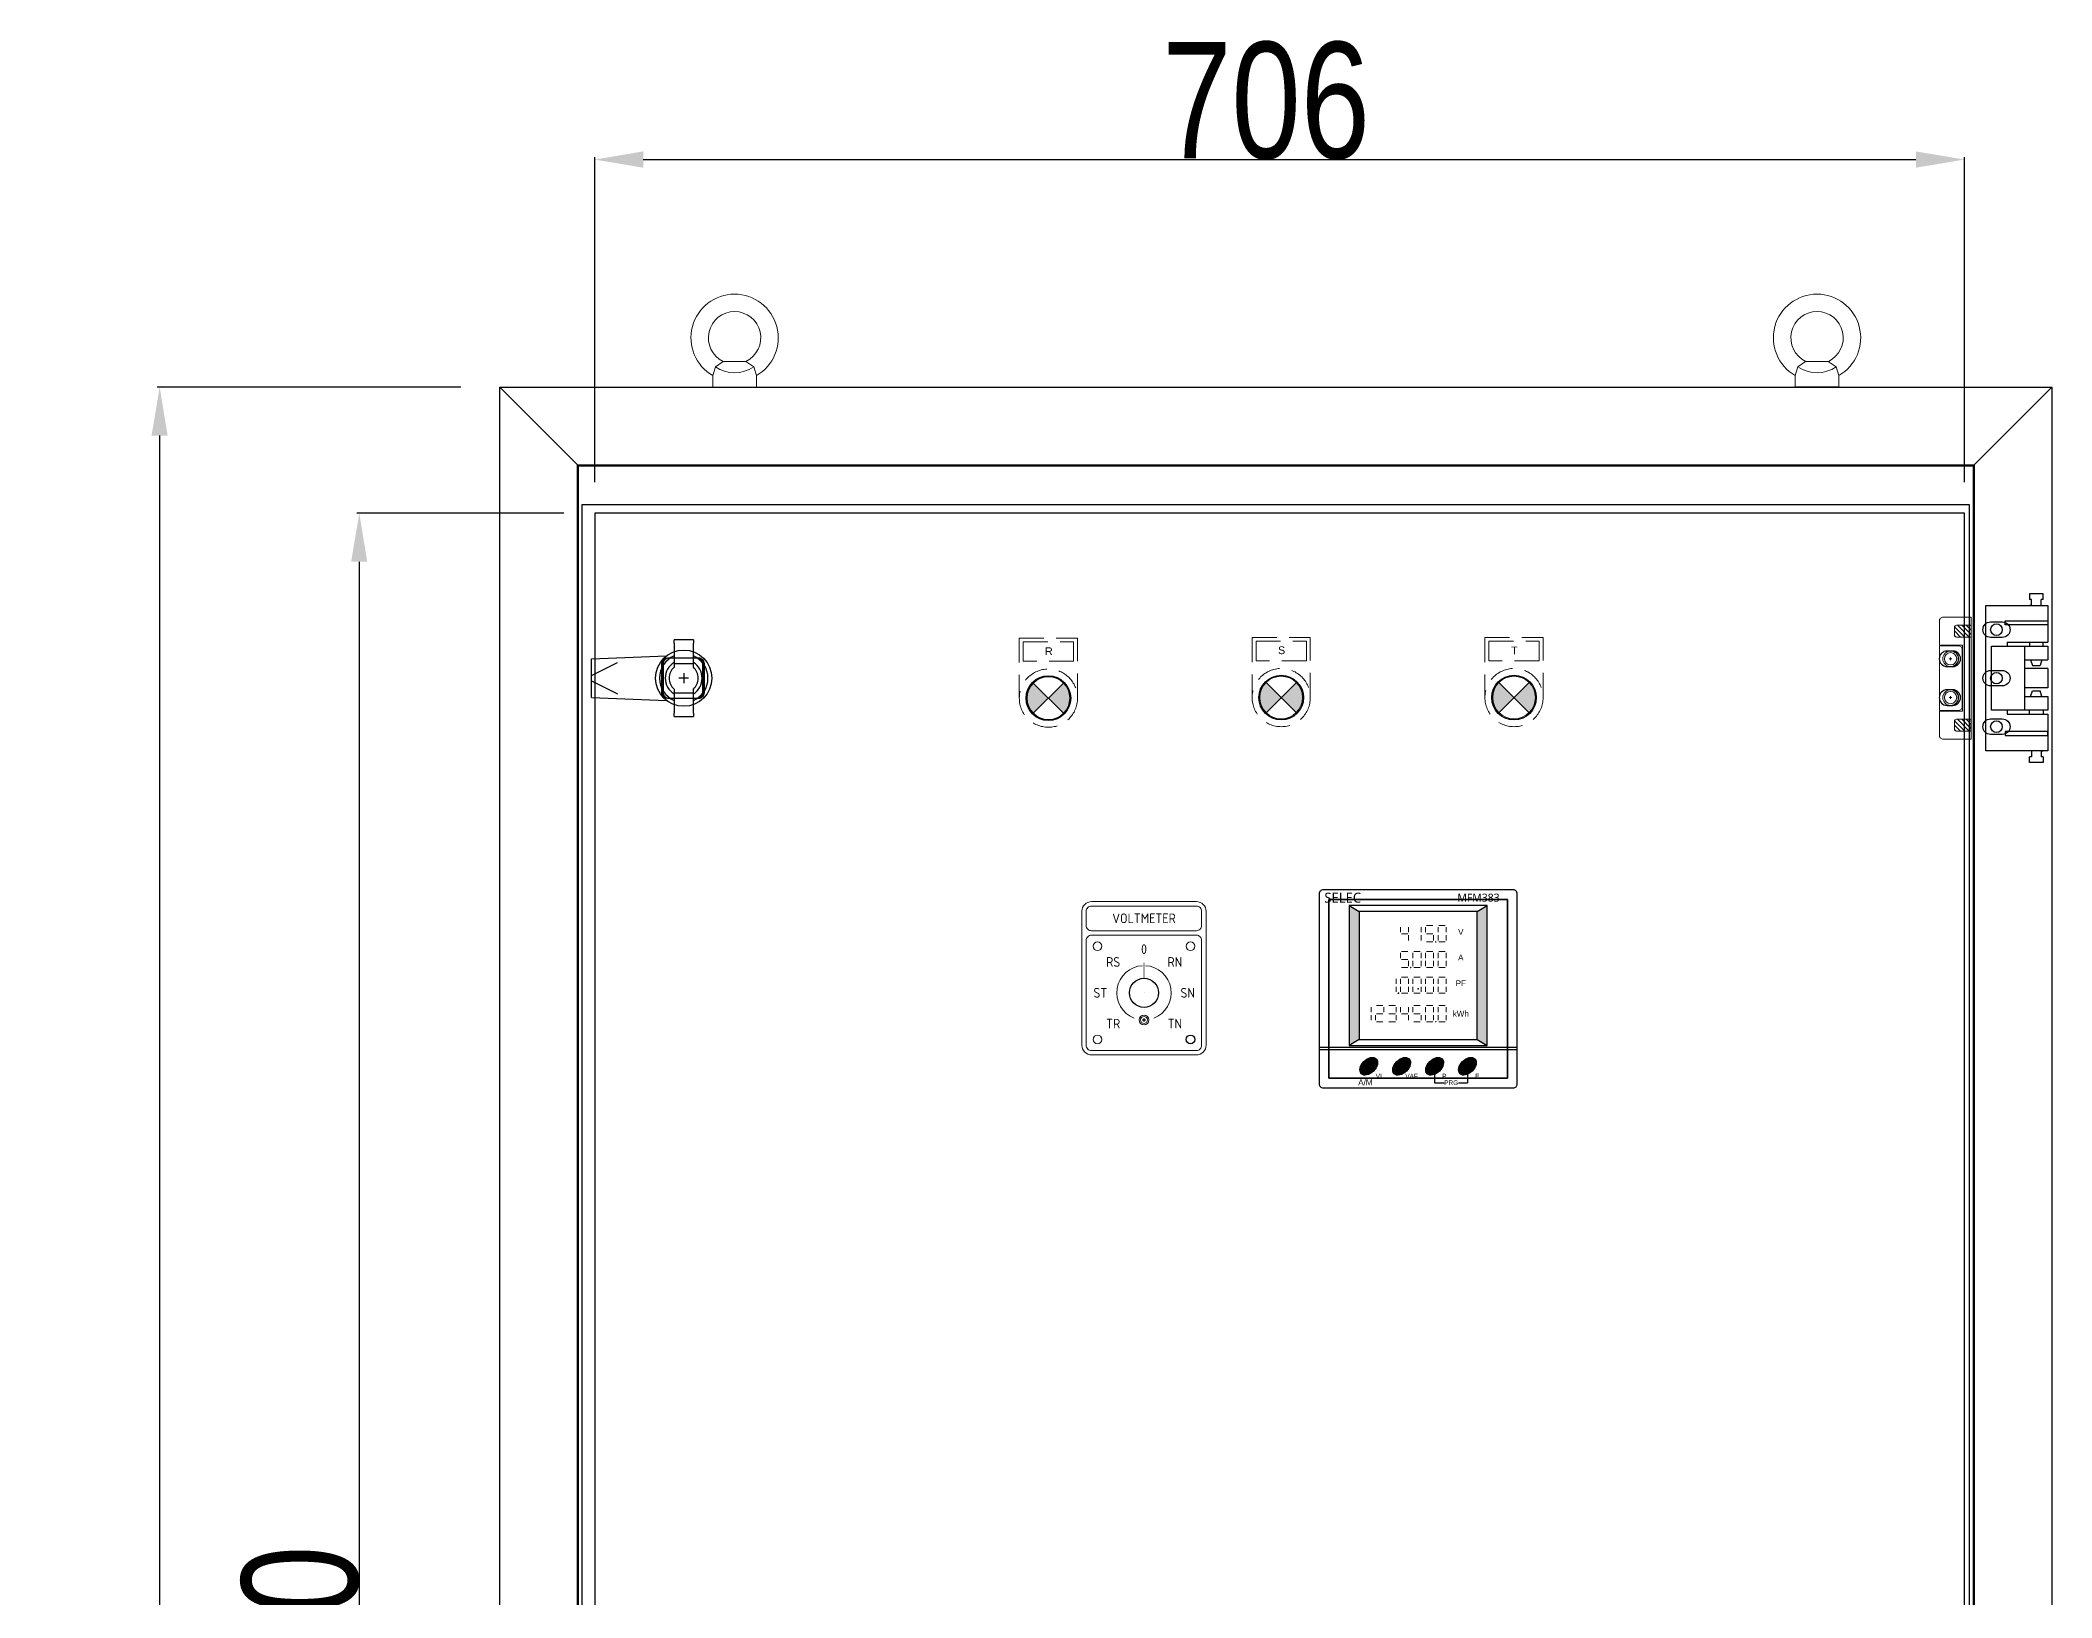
# Model space of a CAD drawing. Header units: inches. Extents: x 21 to 136330, y 8 to 58290.
# Drawn here: x 94029 to 95066, y 30798 to 31601 of the extents above; entities that cross this region are included whole.
import ezdxf
from ezdxf.enums import TextEntityAlignment as Align

# ---------------------------------------------------------------- set-up
doc = ezdxf.new("R2010")
doc.units = ezdxf.units.IN
doc.header["$MEASUREMENT"] = 0
doc.set_wipeout_variables(frame=1)
doc.linetypes.add('DASHED', pattern=[19.05, 12.7, -6.35])
doc.linetypes.add('HIDDEN2', pattern=[4.7625, 3.175, -1.5875])
for name, color, linetype, lineweight in [('0 TĂNG CỨNG', 7, 'Continuous', 15), ('01', 7, 'HIDDEN2', 13), ('07', 5, 'Continuous', 5), ('hw_Text', 7, 'Continuous', 13)]:
    doc.layers.add(name, color=color, linetype=linetype, lineweight=lineweight)
for name, color, linetype in [('@.0.DM. NÉT CHÍNH', 7, 'Continuous'), ('@.DM. NÉT CẮT', 2, 'Continuous'), ('@.DM. THIẾT BỊ', 7, 'Continuous')]:
    doc.layers.add(name, color=color, linetype=linetype)
doc.layers.add('@.DM. KÍCH THƯỚC', color=8, linetype='Continuous', transparency=0.2)
doc.layers.add('@.DM. KÍCH THƯỚC @ 1', color=8, linetype='Continuous', transparency=0.2)
doc.layers.add('@.DM. TÔ VL', color=8, linetype='DASHED', lineweight=5, transparency=0.4)
doc.styles.add('1_Segoe UI', font='segoeui.ttf')
doc.styles.add('ARIAL', font='arial.ttf')
doc.styles.add('Arial-Black', font='')
doc.styles.add('roman', font='roman.shx', dxfattribs={"width": 0.8})
doc.styles.add('VnArial', font='')
doc.styles.add('WD_IEC', font='isocp2.shx')
doc.styles.get('Arial-Black').set_extended_font_data('Arial Black')
doc.styles.get('VnArial').set_extended_font_data('.VnArial')
doc.dimstyles.new('Kích thước Duy Mạnh', dxfattribs={"dimtxt": 30, "dimasz": 25, "dimexe": 1.25, "dimexo": 20, "dimtad": 1, "dimdec": 1, "dimtxsty": 'roman', "dimcen": 2.5, "dimclrd": 8, "dimclre": 8, "dimclrt": 2, "dimadec": 0, "dimazin": 0, "dimtfac": 1, "dimtdec": 1, "dimtix": 1, "dimtmove": 0, "dimatfit": 3, "dimfxl": 1, "dimtfillclr": 1, "dimarcsym": 0})

# ---------------------------------------------------------------- blocks, each defined once
blk = doc.blocks.new('*D1617')
at = {"layer": '@.DM. KÍCH THƯỚC', "color": 8, "lineweight": -2, "transparency": 16777216}
for p, q in [((94315, 31373.2), (94315, 31540.7)), ((95021, 31373.2), (95021, 31540.7))]:
    blk.add_line(p, q, dxfattribs=at)
at = {"layer": '@.DM. KÍCH THƯỚC', "lineweight": -2, "transparency": 16777216}
blk.add_line((94340, 31539.5), (94996, 31539.5), dxfattribs=at)
at = {"layer": '@.DM. KÍCH THƯỚC', "transparency": 16777216}
for points in [[(94340, 31543.7), (94340, 31535.3), (94315, 31539.5)], [(94996, 31543.7), (94996, 31535.3), (95021, 31539.5)]]:
    blk.add_solid(points, dxfattribs=at)
at = {"layer": 'Defpoints', "color": 0, "transparency": 16777216}
for p in [(95021, 31539.5), (94315, 31353.2), (95021, 31353.2)]:
    blk.add_point(p, dxfattribs=at)
at = {"layer": '@.DM. KÍCH THƯỚC', "color": 2, "transparency": 16777216, "insert": (94607.5, 31600.1), "char_height": 60, "attachment_point": 1, "style": 'roman'}
blk.add_mtext('706', dxfattribs=at)
blk = doc.blocks.new('*D1618')
at = {"layer": '@.DM. KÍCH THƯỚC', "color": 8, "lineweight": -2, "transparency": 16777216}
for p, q in [((94299, 31357.2), (94192.3, 31357.2)), ((94299, 30087.2), (94192.3, 30087.2))]:
    blk.add_line(p, q, dxfattribs=at)
at = {"layer": '@.DM. KÍCH THƯỚC', "lineweight": -2, "transparency": 16777216}
blk.add_line((94193.6, 31332.2), (94193.6, 30112.2), dxfattribs=at)
at = {"layer": '@.DM. KÍCH THƯỚC', "transparency": 16777216}
for points in [[(94189.4, 31332.2), (94197.7, 31332.2), (94193.6, 31357.2)], [(94189.4, 30112.2), (94197.7, 30112.2), (94193.6, 30087.2)]]:
    blk.add_solid(points, dxfattribs=at)
at = {"layer": 'Defpoints', "color": 0, "transparency": 16777216}
for p in [(94319, 31357.2), (94193.6, 30087.2), (94319, 30087.2)]:
    blk.add_point(p, dxfattribs=at)
at = {"layer": '@.DM. KÍCH THƯỚC', "color": 2, "transparency": 16777216, "insert": (94132.9, 30682.2), "char_height": 60, "attachment_point": 1, "rotation": 90, "style": 'roman'}
blk.add_mtext('1270', dxfattribs=at)
blk = doc.blocks.new('*D1623')
at = {"layer": '@.DM. KÍCH THƯỚC', "color": 8, "lineweight": -2, "transparency": 16777216}
for p, q in [((94246, 31422.2), (94089.4, 31422.2)), ((94250, 30022.2), (94089.4, 30022.2))]:
    blk.add_line(p, q, dxfattribs=at)
at = {"layer": '@.DM. KÍCH THƯỚC', "lineweight": -2, "transparency": 16777216}
blk.add_line((94090.7, 30047.2), (94090.7, 31397.2), dxfattribs=at)
at = {"layer": '@.DM. KÍCH THƯỚC', "transparency": 16777216}
for points in [[(94086.5, 31397.2), (94094.8, 31397.2), (94090.7, 31422.2)], [(94086.5, 30047.2), (94094.8, 30047.2), (94090.7, 30022.2)]]:
    blk.add_solid(points, dxfattribs=at)
at = {"layer": 'Defpoints', "color": 0, "transparency": 16777216}
for p in [(94090.7, 31422.2), (94266, 31422.2), (94270, 30022.2)]:
    blk.add_point(p, dxfattribs=at)
at = {"layer": '@.DM. KÍCH THƯỚC', "color": 2, "transparency": 16777216, "insert": (94030, 30642.2), "char_height": 60, "attachment_point": 1, "rotation": 90, "style": 'roman'}
blk.add_mtext('1400', dxfattribs=at)
blk = doc.blocks.new('ty')
at = {"lineweight": 5}
for p, q in [((61126, -17155.8), (61124.7, -17160.3)), ((61124.7, -17160.3), (61124.7, -17166.3)), ((61130.1, -17153), (61126, -17155.8)), ((61130.1, -17153), (61141.8, -17153)), ((61141.8, -17153), (61145.8, -17155.8)), ((61145.8, -17155.8), (61147.2, -17160.3)), ((61147.2, -17160.3), (61147.2, -17166.3))]:
    blk.add_line(p, q, dxfattribs=at)
blk.add_line((61124.7, -17166.3), (61147.2, -17166.3))
for radius, start, end in [(22.5, 300, 240), (13.5, 295.6793, 244.3207), (18, 236.633, 303.367)]:
    blk.add_arc((61135.9, -17140.8), radius, start, end, dxfattribs=at)
blk = doc.blocks.new('Den XANH')
h = blk.add_hatch(color=5)
h.paths.add_polyline_path([(15, 15), (22.8, 7.2, 0.198912), (26, 15, 0.198912), (22.8, 22.8)])
h.paths.add_polyline_path([(15, 15), (7.2, 22.8, 0.198912), (4, 15, 0.198912), (7.2, 7.2)])
at = {"color": 7}
for p, q in [((0, 46), (30, 46)), ((0, 46), (0, 15)), ((30, 15), (30, 46))]:
    blk.add_line(p, q, dxfattribs=at)
blk.add_lwpolyline([(2, 44), (28, 44), (28, 34), (2, 34)], close=True, dxfattribs=at)
blk.add_circle((15, 15), 15, dxfattribs=at)
at = {"layer": '07', "color": 5, "linetype": 'Continuous', "lineweight": 5, "ltscale": 3}
for p, q in [((22.8, 22.8), (7.2, 7.2)), ((7.2, 22.8), (22.8, 7.2))]:
    blk.add_line(p, q, dxfattribs=at)
blk.add_circle((15, 15), 11, dxfattribs=at)
at = {"layer": '01', "color": 2, "linetype": 'Continuous', "lineweight": 5, "style": 'Arial-Black'}
blk.add_attdef('T-SP', text='', height=2.4, dxfattribs=at).set_placement((15.2, 37), align=Align.CENTER)
blk = doc.blocks.new('Den DO')
h = blk.add_hatch(color=1)
h.paths.add_polyline_path([(7.2, 7.2), (15, 15), (7.2, 22.8, 0.198912), (4, 15, 0.198912)])
h.paths.add_polyline_path([(15, 15), (22.8, 7.2, 0.198912), (26, 15, 0.198912), (22.8, 22.8)])
at = {"color": 7}
for p, q in [((0, 46), (30, 46)), ((0, 46), (0, 15)), ((30, 15), (30, 46))]:
    blk.add_line(p, q, dxfattribs=at)
blk.add_lwpolyline([(2, 44), (28, 44), (28, 34), (2, 34)], close=True, dxfattribs=at)
blk.add_circle((15, 15), 15, dxfattribs=at)
at = {"layer": '07', "color": 1, "linetype": 'Continuous', "lineweight": 5, "ltscale": 3}
for p, q in [((22.8, 22.8), (7.2, 7.2)), ((7.2, 22.8), (22.8, 7.2))]:
    blk.add_line(p, q, dxfattribs=at)
blk.add_circle((15, 15), 11, dxfattribs=at)
at = {"layer": '01', "color": 2, "linetype": 'Continuous', "lineweight": 5, "style": 'Arial-Black'}
blk.add_attdef('T-SP', text='', height=2.4, dxfattribs=at).set_placement((15, 38.8), align=Align.CENTER)
blk = doc.blocks.new('Den VANG')
h = blk.add_hatch(color=2)
h.paths.add_polyline_path([(22.8, 7.2, 0.198912), (26, 15, 0.198912), (22.8, 22.8), (15, 15)])
h.paths.add_polyline_path([(7.2, 7.2), (15, 15), (7.2, 22.8, 0.198912), (4, 15, 0.198912)])
at = {"color": 7}
for p, q in [((0, 46), (30, 46)), ((0, 46), (0, 15)), ((30, 15), (30, 46))]:
    blk.add_line(p, q, dxfattribs=at)
blk.add_lwpolyline([(2, 44), (28, 44), (28, 34), (2, 34)], close=True, dxfattribs=at)
blk.add_circle((15, 15), 15, dxfattribs=at)
at = {"layer": '07', "color": 2, "linetype": 'Continuous', "lineweight": 5, "ltscale": 3}
for p, q in [((22.8, 22.8), (7.2, 7.2)), ((7.2, 22.8), (22.8, 7.2))]:
    blk.add_line(p, q, dxfattribs=at)
blk.add_circle((15, 15), 11, dxfattribs=at)
at = {"layer": '01', "color": 2, "linetype": 'Continuous', "lineweight": 5, "style": 'Arial-Black'}
blk.add_attdef('T-SP', text='', height=2.4, dxfattribs=at).set_placement((15.2, 37), align=Align.CENTER)
blk = doc.blocks.new('*U132')
for centre in [(-120, -31.3), (0, -31), (120, -31)]:
    blk.add_circle(centre, 11.5)
at = {"layer": '@.DM. TÔ VL', "color": 7}
ref = blk.add_blockref('Den VANG', (-15, -46), dxfattribs=at)
ref.add_attrib('T-SP', 'S', dxfattribs={"layer": '01', "color": 2, "linetype": 'Continuous', "lineweight": 5, "height": 4, "style": 'ARIAL'}).set_placement((0.2, -8.6), align=Align.CENTER)
ref = blk.add_blockref('Den XANH', (105, -46), dxfattribs=at)
ref.add_attrib('T-SP', 'T', dxfattribs={"layer": '01', "color": 2, "linetype": 'Continuous', "lineweight": 5, "height": 4, "style": 'ARIAL'}).set_placement((120.2, -8.7), align=Align.CENTER)
ref = blk.add_blockref('Den DO', (-135, -46.3), dxfattribs=at)
ref.add_attrib('T-SP', 'R', dxfattribs={"layer": '01', "color": 2, "linetype": 'Continuous', "lineweight": 5, "height": 4, "style": 'ARIAL'}).set_placement((-119.8, -9.1), align=Align.CENTER)
blk = doc.blocks.new('*U62')
at = {"color": 0, "linetype": 'ByBlock', "lineweight": 9}
blk.add_lwpolyline([(-27, 32), (27, 32, 0.414214), (29.7, 34.7), (29.7, 42, 0.414214), (27, 44.7), (-27, 44.7, 0.414214), (-29.8, 42), (-29.8, 34.7, 0.414214)], format="xyb", close=True, dxfattribs=at)
at = {"color": 150, "linetype": 'ByBlock', "lineweight": 9}
for centre in [(-24, 24), (24, 24), (-24, -24), (24, -24)]:
    blk.add_circle(centre, 2.25, dxfattribs=at)
at = {"color": 0, "linetype": 'ByBlock', "lineweight": 9, "style": 'WD_IEC'}
for s, p in [('VOLTMETER', (0, 38.4)), ('RS', (-15.9, 15.9)), ('RN', (15.9, 15.9)), ('ST', (-22.5, 0)), ('SN', (22.5, 0)), ('TR', (-15.9, -15.9)), ('TN', (15.9, -15.9))]:
    blk.add_text(s, height=5, dxfattribs=at).set_placement(p, align=Align.MIDDLE_CENTER)
at = {"color": 0, "linetype": 'ByBlock', "lineweight": 9}
blk.add_wipeout([(5.5, 0), (0.2, 15.3), (0.2, 15.3), (0.2, 15.3), (0.2, 15.4), (0.2, 15.4), (0.2, 15.4), (0.2, 15.4), (0.2, 15.4), (0.2, 15.4), (0.2, 15.4), (0.1, 15.4), (0.1, 15.4), (0.1, 15.5), (0.1, 15.5), (0.1, 15.5), (0.1, 15.5), (0.1, 15.5), (0, 15.5), (0, 15.5), (0, 15.5), (0, 15.5), (0, 15.5), (0, 15.5), (-0.1, 15.5), (-0.1, 15.5), (-0.1, 15.5), (-0.1, 15.5), (-0.1, 15.5), (-0.1, 15.4), (-0.1, 15.4), (-0.2, 15.4), (-0.2, 15.4), (-0.2, 15.4), (-0.2, 15.4), (-0.2, 15.4), (-0.2, 15.4), (-0.2, 15.4), (-0.2, 15.3), (-0.2, 15.3), (-0.2, 15.3), (-5.5, 0), (-4.5, -19), (4.5, -19)], dxfattribs=at)
at = {"linetype": 'ByBlock', "lineweight": 9}
blk.add_hatch(color=0, dxfattribs=at).paths.add_polyline_path([(0.2, 15.3), (0.2, 15.3), (0.2, 15.3), (0.2, 15.4), (0.2, 15.4), (0.2, 15.4), (0.2, 15.4), (0.2, 15.4), (0.2, 15.4), (0.2, 15.4), (0.1, 15.4), (0.1, 15.4), (0.1, 15.5), (0.1, 15.5), (0.1, 15.5), (0.1, 15.5), (0.1, 15.5), (0, 15.5), (0, 15.5), (0, 15.5), (0, 15.5), (0, 15.5), (0, 15.5), (-0.1, 15.5), (-0.1, 15.5), (-0.1, 15.5), (-0.1, 15.5), (-0.1, 15.5), (-0.1, 15.4), (-0.1, 15.4), (-0.2, 15.4), (-0.2, 15.4), (-0.2, 15.4), (-0.2, 15.4), (-0.2, 15.4), (-0.2, 15.4), (-0.2, 15.4), (-0.2, 15.3), (-0.2, 15.3), (-0.2, 15.3), (-0.2, 7.5), (0.2, 7.5)])
at = {"color": 0, "linetype": 'ByBlock', "lineweight": 18}
blk.add_lwpolyline([(-27, -32), (27, -32, 0.414214), (32, -27), (32, 42, 0.414214), (27, 47), (-27, 47, 0.414214), (-32, 42), (-32, -27, 0.414214)], format="xyb", close=True, dxfattribs=at)
at = {"color": 0, "linetype": 'ByBlock', "lineweight": 9}
blk.add_lwpolyline([(-27, -29.8), (27, -29.8, 0.414214), (29.7, -27), (29.7, 27, 0.414214), (27, 29.7), (-27, 29.7, 0.414214), (-29.8, 27), (-29.8, -27, 0.414214)], format="xyb", close=True, dxfattribs=at)
blk.add_lwpolyline([(0.8, -14.1), (0.8, -13.9), (0.1, -13.9), (0.1, -13.2), (-0.1, -13.2), (-0.1, -13.9), (-0.8, -13.9), (-0.8, -14.1), (-0.1, -14.1), (-0.1, -14.8), (0.1, -14.8), (0.1, -14.1)], close=True, dxfattribs=at)
at = {"color": 150, "linetype": 'ByBlock', "lineweight": 9}
blk.add_circle((0, 0), 7.5, dxfattribs=at)
at = {"color": 0, "linetype": 'ByBlock', "lineweight": 9}
for radius in [2.5, 1.75]:
    blk.add_circle((0, -14), radius, dxfattribs=at)
for start, end in [(92.839, 249.0883), (290.9117, 87.161)]:
    blk.add_arc((0, 0), 14, start, end, dxfattribs=at)
at = {"layer": 'Defpoints', "color": 1, "linetype": 'ByBlock', "lineweight": 9}
blk.add_line((0, 0), (0, 0), dxfattribs=at)
at = {"color": 0, "linetype": 'ByBlock', "lineweight": 9, "style": 'WD_IEC'}
blk.add_text('0', height=5, dxfattribs=at).set_placement((0, 22.5), align=Align.MIDDLE_CENTER)
blk = doc.blocks.new('*U40')
at = {"ltscale": 5, "true_color": 0x22346e, "transparency": 33554559}
h = blk.add_hatch(color=159, dxfattribs=at)
h.dxf.hatch_style = 1
h.set_gradient(color2=(255, 255, 0), name='SPHERICAL')
h.paths.add_polyline_path([(-29.5, 88.1), (-34.5, 91.1), (-34.5, 21.2), (-29.5, 24.2)])
h = blk.add_hatch(color=159, dxfattribs=at)
h.dxf.hatch_style = 1
h.set_gradient(color2=(255, 255, 0), name='SPHERICAL')
h.paths.add_polyline_path([(29.5, 88.1), (34.5, 91.1), (34.5, 21.2), (29.5, 24.2)])
at = {"ltscale": 5, "transparency": 33554559}
h = blk.add_hatch(color=256, dxfattribs=at)
h.dxf.hatch_style = 1
h.set_gradient(color1=(200, 201, 45), color2=(0, 0, 0), name='INVCURVED')
edge = h.paths.add_edge_path()
edge.add_ellipse((-24.7, 10.8), major_axis=(-3.73, -3.73), ratio=0.643306, start_angle=0, end_angle=360)
h = blk.add_hatch(color=256, dxfattribs=at)
h.dxf.hatch_style = 1
h.set_gradient(color1=(200, 201, 45), color2=(0, 0, 0), name='INVCURVED')
edge = h.paths.add_edge_path()
edge.add_ellipse((-8.3, 10.8), major_axis=(-3.73, -3.73), ratio=0.643306, start_angle=0, end_angle=360)
h = blk.add_hatch(color=256, dxfattribs=at)
h.dxf.hatch_style = 1
h.set_gradient(color1=(200, 201, 45), color2=(0, 0, 0), name='INVCURVED')
edge = h.paths.add_edge_path()
edge.add_ellipse((8.2, 10.8), major_axis=(-3.73, -3.73), ratio=0.643306, start_angle=0, end_angle=360)
h = blk.add_hatch(color=256, dxfattribs=at)
h.dxf.hatch_style = 1
h.set_gradient(color1=(200, 201, 45), color2=(0, 0, 0), name='INVCURVED')
edge = h.paths.add_edge_path()
edge.add_ellipse((24.6, 10.8), major_axis=(-3.73, -3.73), ratio=0.643306, start_angle=0, end_angle=360)
at = {"color": 152, "true_color": 0x2776bb}
for p, q in [((-34.5, 91.1), (-29.5, 88.1)), ((29.5, 88.1), (34.5, 91.1)), ((-29.5, 24.2), (-34.5, 21.2)), ((29.5, 24.2), (34.5, 21.2))]:
    blk.add_line(p, q, dxfattribs=at)
at = {"color": 7, "linetype": 'Continuous', "lineweight": 13}
for p, q in [((4.1, 81.1), (7.3, 81.1)), ((10.3, 81.1), (13.5, 81.1)), ((-8.8, 80.3), (-8.8, 77.8)), ((-8.4, 77), (-5.2, 77)), ((-4.8, 80.3), (-4.8, 77.8)), ((-4.8, 73.7), (-4.8, 76.3)), ((1.5, 80.3), (1.5, 77.8)), ((1.5, 73.7), (1.5, 76.3)), ((3.6, 80.3), (3.6, 77.8)), ((4.1, 77), (7.3, 77)), ((4.1, 73), (7.3, 73)), ((7.7, 73.7), (7.7, 76.3)), ((9.9, 80.3), (9.9, 77.8)), ((9.9, 73.7), (9.9, 76.3)), ((10.3, 73), (13.5, 73)), ((13.9, 80.3), (13.9, 77.8)), ((13.9, 73.7), (13.9, 76.3)), ((-8.8, 67.5), (-8.8, 64.9)), ((-8.4, 68.2), (-5.2, 68.2)), ((-8.4, 64.2), (-5.2, 64.2)), ((-4.8, 60.9), (-4.8, 63.5)), ((-2.6, 67.5), (-2.6, 64.9)), ((-2.6, 60.9), (-2.6, 63.5)), ((-2.2, 68.2), (1, 68.2)), ((1.5, 67.5), (1.5, 64.9)), ((1.5, 60.9), (1.5, 63.5)), ((3.6, 67.5), (3.6, 64.9)), ((3.6, 60.9), (3.6, 63.5)), ((4.1, 68.2), (7.3, 68.2)), ((7.7, 67.5), (7.7, 64.9)), ((7.7, 60.9), (7.7, 63.5)), ((9.9, 67.5), (9.9, 64.9)), ((9.9, 60.9), (9.9, 63.5)), ((10.3, 68.2), (13.5, 68.2)), ((13.9, 67.5), (13.9, 64.9)), ((13.9, 60.9), (13.9, 63.5)), ((-11, 54.6), (-11, 52.1)), ((-11, 48), (-11, 50.6)), ((-8.8, 54.6), (-8.8, 52.1)), ((-8.8, 48), (-8.8, 50.6)), ((-8.4, 60.2), (-5.2, 60.2)), ((-8.4, 55.4), (-5.2, 55.4)), ((-4.8, 54.6), (-4.8, 52.1)), ((-4.8, 48), (-4.8, 50.6)), ((-2.6, 54.6), (-2.6, 52.1)), ((-2.6, 48), (-2.6, 50.6)), ((-2.2, 60.2), (1, 60.2)), ((-2.2, 55.4), (1, 55.4)), ((1.5, 54.6), (1.5, 52.1)), ((1.5, 48), (1.5, 50.6)), ((3.6, 54.6), (3.6, 52.1)), ((3.6, 48), (3.6, 50.6)), ((4.1, 60.2), (7.3, 60.2)), ((4.1, 55.4), (7.3, 55.4)), ((7.7, 54.6), (7.7, 52.1)), ((7.7, 48), (7.7, 50.6)), ((9.9, 54.6), (9.9, 52.1)), ((9.9, 48), (9.9, 50.6)), ((10.3, 60.2), (13.5, 60.2)), ((10.3, 55.4), (13.5, 55.4)), ((13.9, 54.6), (13.9, 52.1)), ((13.9, 48), (13.9, 50.6)), ((-23.5, 40.4), (-23.5, 37.9)), ((-20.9, 41.2), (-17.6, 41.2)), ((-17.2, 40.4), (-17.2, 37.9)), ((-14.6, 41.2), (-11.4, 41.2)), ((-11, 40.4), (-11, 37.9)), ((-8.8, 40.4), (-8.8, 37.9)), ((-8.4, 47.3), (-5.2, 47.3)), ((-4.8, 40.4), (-4.8, 37.9)), ((-2.6, 40.4), (-2.6, 37.9)), ((-2.2, 47.3), (1, 47.3)), ((-2.2, 41.2), (1, 41.2)), ((3.6, 40.4), (3.6, 37.9)), ((4.1, 47.3), (7.3, 47.3)), ((4.1, 41.2), (7.3, 41.2)), ((7.7, 40.4), (7.7, 37.9)), ((9.9, 40.4), (9.9, 37.9)), ((10.3, 47.3), (13.5, 47.3)), ((10.3, 41.2), (13.5, 41.2)), ((13.9, 40.4), (13.9, 37.9)), ((-23.5, 33.8), (-23.5, 36.4)), ((-21.3, 33.8), (-21.3, 36.4)), ((-20.9, 37.1), (-17.6, 37.1)), ((-20.9, 33.1), (-17.6, 33.1)), ((-14.6, 37.1), (-11.4, 37.1)), ((-14.6, 33.1), (-11.4, 33.1)), ((-11, 33.8), (-11, 36.4)), ((-8.4, 37.1), (-5.2, 37.1)), ((-4.8, 33.8), (-4.8, 36.4)), ((-2.2, 37.1), (1, 37.1)), ((-2.2, 33.1), (1, 33.1)), ((1.5, 33.8), (1.5, 36.4)), ((3.6, 33.8), (3.6, 36.4)), ((4.1, 33.1), (7.3, 33.1)), ((7.7, 33.8), (7.7, 36.4)), ((9.9, 33.8), (9.9, 36.4)), ((10.3, 33.1), (13.5, 33.1)), ((13.9, 33.8), (13.9, 36.4))]:
    blk.add_line(p, q, dxfattribs=at)
for p, q in [((-49.5, 20.3), (49.5, 20.3)), ((-49.5, 19.2), (49.5, 19.2))]:
    blk.add_line(p, q)
at = {"ltscale": 5}
for p, q in [((8.2, 6.8), (8.2, 2.6)), ((8.2, 2.6), (13, 2.6)), ((20.1, 2.6), (24.6, 2.6)), ((24.6, 6.8), (24.6, 2.6))]:
    blk.add_line(p, q, dxfattribs=at)
blk.add_lwpolyline([(-47.5, 99, 0.414214), (-49.5, 97), (-49.5, 2, 0.414214), (-47.5, 0), (47.5, 0, 0.414214), (49.5, 2), (49.5, 97, 0.414214), (47.5, 99)], format="xyb", close=True)
at = {"color": 152, "true_color": 0x2776bb}
for points in [[(-34.5, 21.2), (34.5, 21.2), (34.5, 91.1), (-34.5, 91.1)], [(-29.5, 24.2), (29.5, 24.2), (29.5, 88.1), (-29.5, 88.1)]]:
    blk.add_lwpolyline(points, close=True, dxfattribs=at)
at = {"ltscale": 5}
for centre in [(8.8, 73), (-3.7, 60.2), (-9.9, 47.3), (8.8, 33.1)]:
    blk.add_circle(centre, 0.076, dxfattribs=at)
for centre in [(-24.7, 10.8), (-8.3, 10.8), (8.2, 10.8), (24.6, 10.8)]:
    blk.add_ellipse(centre, major_axis=(-3.73, -3.73), ratio=0.643306)
blk.add_point((-9.9, 47.3), dxfattribs=at)
at = {"style": '1_Segoe UI'}
for s, height, p in [('SELEC', 5, (-46.9, 92.6)), ('MFM383', 4, (19.6, 93.1))]:
    blk.add_text(s, height=height, dxfattribs=at).set_placement(p)
at = {"layer": 'hw_Text', "lineweight": 13, "style": 'VnArial'}
for s, height, p in [('V', 2.88, (21.3, 78)), ('A', 2.88, (21.3, 65.2)), ('PF', 2.88, (21.3, 52.3)), ('kWh', 2.88, (21.3, 37.1)), ('A/M', 2.88, (-26.4, 2.8)), ('VI', 2.3, (-19.7, 5.9)), ('VAF', 2.3, (-3.3, 5.9)), ('P', 2.3, (13.1, 5.9)), ('PRG', 2.3, (16.5, 2.6)), ('E', 2.3, (29.6, 5.9))]:
    blk.add_text(s, height=height, rotation=360, dxfattribs=at).set_placement(p, align=Align.MIDDLE_CENTER)
blk = doc.blocks.new('1232')
at = {"layer": '@.DM. THIẾT BỊ'}
blk.add_point((48, 46.5), dxfattribs=at)
blk.add_blockref('*U40', (48, -3), dxfattribs=at)
blk = doc.blocks.new('cắt màn điều khiển')
at = {"layer": '@.DM. NÉT CẮT'}
blk.add_lwpolyline([(46, 46), (-46, 46), (-46, -46), (46, -46)], close=True, dxfattribs=at)
blk.add_point((0, 0), dxfattribs=at)
blk = doc.blocks.new('MS722')
at = {"layer": '@.DM. THIẾT BỊ', "color": 4}
for p, q in [((-5, 37.8), (-5, 39.5)), ((5, 39.5), (-5, 39.5)), ((-5, 37.8), (-5, 27.2)), ((5, 39.5), (5, 37.8)), ((5, 27.2), (5, 37.8)), ((-5, 27.2), (-5, 25.3)), ((5, 27.2), (-5, 27.2)), ((5, 25.3), (5, 27.2)), ((-5, 14.2), (-5, 12.2)), ((-5, 12.2), (-5, 1.7)), ((-5, 12.2), (5, 12.2)), ((5, 12.2), (5, 14.2)), ((5, 1.7), (5, 12.2)), ((-5, 0), (-5, 1.7)), ((-5, 0), (5, 0)), ((5, 1.7), (5, 0))]:
    blk.add_line(p, q, dxfattribs=at)
for radius, start, end in [(12.5, 113.5782, 246.4218), (12.5, 293.5782, 66.4218), (7.5, 131.8103, 228.1897), (7.5, 311.8103, 48.1897)]:
    blk.add_arc((0, 19.8), radius, start, end, dxfattribs=at)
at = {"layer": '@.DM. THIẾT BỊ', "color": 9}
for start, end in [(121.7569, 238.2431), (301.7569, 58.2431)]:
    blk.add_arc((0, 19.8), 9.5, start, end, dxfattribs=at)
blk = doc.blocks.new('KTRONG')
at = {"layer": '@.DM. THIẾT BỊ', "color": 8}
for p, q in [((-47.5, 10), (-8.9, 11.5)), ((-47.5, -10), (-47.5, 10)), ((-47.5, 1.4), (-34.1, 8.1)), ((-47.5, -1.4), (-34.1, -8.1)), ((-47.5, -10), (-8.9, -11.5))]:
    blk.add_line(p, q, dxfattribs=at)
at = {"layer": '@.DM. THIẾT BỊ', "color": 1, "ltscale": 10}
blk.add_line((0, 2.5), (0, -2.5), dxfattribs=at)
at = {"layer": '@.DM. THIẾT BỊ', "color": 8}
blk.add_lwpolyline([(10.5, 7.5), (10.5, -7.5, -0.414214), (7.5, -10.5), (-7.5, -10.5, -0.414214), (-10.5, -7.5), (-10.5, 7.5, -0.414214), (-7.5, 10.5), (7.5, 10.5, -0.414214)], format="xyb", close=True, dxfattribs=at)
at = {"layer": '@.DM. THIẾT BỊ', "color": 1, "ltscale": 10}
blk.add_lwpolyline([(2.5, 0), (-2.5, 0)], dxfattribs=at)
at = {"layer": '@.DM. THIẾT BỊ', "color": 8}
blk.add_circle((0, 0), 14.5, dxfattribs=at)
blk.add_blockref('MS722', (0, -19.8), dxfattribs=at)
blk = doc.blocks.new('BL012-FRONT')
at = {"layer": '0 TĂNG CỨNG'}
h = blk.add_hatch(dxfattribs=at)
h.set_pattern_fill('ANSI31', color=2, scale=0.5, angle=90, style=0)
h.set_pattern_definition([(135, (-85095.0619, -23179.3125), (-1.122532015, -1.122532015), [])])
edge = h.paths.add_edge_path()
edge.add_line((-0.4, 52.7), (7.2, 52.7))
edge.add_line((7.2, 52.7), (7.2, 58.8))
edge.add_line((7.2, 58.8), (-0.4, 58.8))
edge.add_arc((-0.4, 57.8), 1, 90, 180)
edge.add_line((-1.4, 57.8), (-1.4, 53.7))
edge.add_arc((-0.4, 53.7), 1, 180, 270)
h = blk.add_hatch(dxfattribs=at)
h.set_pattern_fill('ANSI31', color=2, scale=0.5, angle=90, style=0)
h.set_pattern_definition([(135, (-85095.0619, -23227.8125), (-1.122532015, -1.122532015), [])])
edge = h.paths.add_edge_path()
edge.add_line((-0.4, 4.2), (7.2, 4.2))
edge.add_line((7.2, 4.2), (7.2, 10.3))
edge.add_line((7.2, 10.3), (-0.4, 10.3))
edge.add_arc((-0.4, 9.3), 1, 90, 180)
edge.add_line((-1.4, 9.3), (-1.4, 5.2))
edge.add_arc((-0.4, 5.2), 1, 180, 270)
at = {"color": 2, "linetype": 'HIDDEN2'}
blk.add_line((7.2, 4.2), (7.2, 10.3), dxfattribs=at)
at = {"layer": '0 TĂNG CỨNG', "color": 8}
for p, q in [((-4.1, 41.5), (-2.8, 41.5)), ((-3.4, 42.2), (-3.4, 40.8)), ((-4.1, 21.5), (-2.8, 21.5)), ((-3.4, 22.2), (-3.4, 20.8))]:
    blk.add_line(p, q, dxfattribs=at)
at = {"layer": '0 TĂNG CỨNG', "color": 1}
blk.add_lwpolyline([(-9.2, 14.5), (-9.2, 2, 0.414214), (-7.2, 0), (7.2, 0), (7.2, 63), (-7.2, 63, 0.414214), (-9.2, 61), (-9.2, 48.5), (2.8, 48.5), (2.8, 14.5)], format="xyb", close=True, dxfattribs=at)
at = {"layer": '0 TĂNG CỨNG', "color": 2}
for points in [[(-0.4, 52.7), (7.2, 52.7), (7.2, 58.8), (-0.4, 58.8, 0.414214), (-1.4, 57.8), (-1.4, 53.7, 0.414214)], [(-0.4, 4.2), (7.2, 4.2), (7.2, 10.3), (-0.4, 10.3, 0.414214), (-1.4, 9.3), (-1.4, 5.2, 0.414214)]]:
    blk.add_lwpolyline(points, format="xyb", close=True, dxfattribs=at)
at = {"layer": '0 TĂNG CỨNG', "color": 22}
blk.add_lwpolyline([(-9.2, 14.8), (0.6, 14.8, 0.414214), (2.6, 16.8), (2.6, 46.2, 0.414214), (0.6, 48.2), (-9.2, 48.2)], format="xyb", close=True, dxfattribs=at)
at = {"layer": '0 TĂNG CỨNG', "color": 61}
for centre in [(-3.4, 41.5), (-3.4, 21.5)]:
    blk.add_circle(centre, 4, dxfattribs=at)
at = {"layer": '0 TĂNG CỨNG', "color": 8}
for centre in [(-3.4, 41.5), (-3.4, 21.5)]:
    blk.add_circle(centre, 3.2, dxfattribs=at)
blk = doc.blocks.new('HL011-1-6')
at = {"color": 8}
for p, q in [((29.5, 81), (22.5, 81)), ((22.5, 81), (22.5, 78)), ((23.5, 78), (22.5, 78)), ((23.5, 75), (22.5, 75)), ((23.5, 75), (23.5, 78)), ((29.5, 78), (28.5, 78)), ((28.5, 75), (28.5, 78)), ((28.5, 75), (29.5, 75)), ((29.5, 78), (29.5, 81)), ((11, 56), (11, 54)), ((11, 56), (32, 56)), ((20, 54), (20, 21)), ((22.5, 56), (22.5, 54)), ((29.5, 54), (29.5, 56)), ((20, 47), (32, 47)), ((32, 42.5), (20, 42.5)), ((23.1, 47), (24, 44)), ((24, 44), (28, 44)), ((28.9, 47), (28, 44)), ((32, 32.5), (20, 32.5)), ((11, 21), (11, 19)), ((20, 28), (32, 28)), ((22.5, 19), (22.5, 21)), ((23.1, 28), (24, 31)), ((24, 31), (28, 31)), ((28.9, 28), (28, 31)), ((29.5, 21), (29.5, 19)), ((11, 19), (32, 19)), ((23.5, 0), (22.5, 0)), ((23.5, 0), (23.5, -3)), ((28.5, 0), (28.5, -3)), ((28.5, 0), (29.5, 0)), ((22.5, -6), (22.5, -3)), ((23.5, -3), (22.5, -3)), ((29.5, -6), (22.5, -6)), ((29.5, -3), (28.5, -3)), ((29.5, -3), (29.5, -6))]:
    blk.add_line(p, q, dxfattribs=at)
for points in [[(32, 19), (32, 0), (0, 0), (0, 75), (32, 75), (32, 56)], [(32, 28), (32, 21), (3, 21), (3, 54), (32, 54), (32, 47)], [(32, 42.5), (32, 32.5)]]:
    blk.add_lwpolyline(points, dxfattribs=at)
for points in [[(10, 67), (32, 67), (32, 65), (10, 65)], [(10, 8), (32, 8), (32, 10), (10, 10)]]:
    blk.add_lwpolyline(points, close=True, dxfattribs=at)
for centre in [(5.5, 62.5), (5.5, 37.5), (5.5, 12.5)]:
    blk.add_circle(centre, 3, dxfattribs=at)

msp = doc.modelspace()

# ---------------------------------------------------------------- linework, layer by layer
for points in [[(95040.5331, 31293.1631), (95034.5331, 31293.1631, -1), (95034.5331, 31301.1631), (95040.5331, 31301.1631, -1)], [(95012.0331, 31278.1631), (95015.0331, 31278.1631, 1), (95015.0331, 31286.1631), (95012.0331, 31286.1631, 1)], [(94368.0331, 31261.6631), (94353.0331, 31261.6631, -0.414213562), (94350.0331, 31264.6631), (94350.0331, 31279.6631, -0.414213562), (94353.0331, 31282.6631), (94368.0331, 31282.6631, -0.414213562), (94371.0331, 31279.6631), (94371.0331, 31264.6631, -0.414213562)], [(95040.5331, 31268.1631), (95034.5331, 31268.1631, -1), (95034.5331, 31276.1631), (95040.5331, 31276.1631, -1)], [(95012.0331, 31258.1631), (95015.0331, 31258.1631, 1), (95015.0331, 31266.1631), (95012.0331, 31266.1631, 1)], [(95040.5331, 31243.1631), (95034.5331, 31243.1631, -1), (95034.5331, 31251.1631), (95040.5331, 31251.1631, -1)]]:
    msp.add_lwpolyline(points, format="xyb", close=True)
for centre in [(94548.8358, 31261.83), (94788.8331, 31262.1631)]:
    msp.add_circle(centre, 11.5)
at = {"layer": '@.0.DM. NÉT CHÍNH', "color": 0}
for p, q in [((94306.0331, 31382.1631), (94266.0331, 31422.1631)), ((95026.0331, 31382.1631), (95066.0331, 31422.1631))]:
    msp.add_line(p, q, dxfattribs=at)
for points in [[(94266.0331, 31422.1631), (95066.0331, 31422.1631), (95066.0331, 30022.1631), (94266.0331, 30022.1631)], [(94306.0331, 31382.1631), (95026.0331, 31382.1631), (95026.0331, 30062.1631), (94306.0331, 30062.1631)], [(94306.5331, 31381.6631), (95025.5331, 31381.6631), (95025.5331, 30062.6631), (94306.5331, 30062.6631)], [(94308.5331, 31361.6631), (95023.5331, 31361.6631), (95023.5331, 30082.6631), (94308.5331, 30082.6631)]]:
    msp.add_lwpolyline(points, close=True, dxfattribs=at)
at = {"layer": '@.0.DM. NÉT CHÍNH', "color": 6}
msp.add_lwpolyline([(95021.0331, 31357.1631), (94315.0331, 31357.1631), (94315.0331, 30087.1631), (95021.0331, 30087.1631)], close=True, dxfattribs=at)
at = {"layer": '@.0.DM. NÉT CHÍNH', "color": 0}
for points in [[(95040.5331, 31293.1631), (95034.5331, 31293.1631, -1), (95034.5331, 31301.1631), (95040.5331, 31301.1631, -1)], [(95012.0331, 31278.1631), (95014.0331, 31278.1631, 1), (95014.0331, 31286.1631), (95012.0331, 31286.1631, 1)], [(94367.5331, 31261.6631), (94352.5331, 31261.6631, -0.414213562), (94349.5331, 31264.6631), (94349.5331, 31279.6631, -0.414213562), (94352.5331, 31282.6631), (94367.5331, 31282.6631, -0.414213562), (94370.5331, 31279.6631), (94370.5331, 31264.6631, -0.414213562)], [(95040.5331, 31268.1631), (95034.5331, 31268.1631, -1), (95034.5331, 31276.1631), (95040.5331, 31276.1631, -1)], [(95012.0331, 31258.1631), (95014.0331, 31258.1631, 1), (95014.0331, 31266.1631), (95012.0331, 31266.1631, 1)], [(95040.5331, 31243.1631), (95034.5331, 31243.1631, -1), (95034.5331, 31251.1631), (95040.5331, 31251.1631, -1)]]:
    msp.add_lwpolyline(points, format="xyb", close=True, dxfattribs=at)
at = {"layer": '@.0.DM. NÉT CHÍNH'}
msp.add_lwpolyline([(95040.5331, 31243.1631), (95034.5331, 31243.1631, -1), (95034.5331, 31251.1631), (95040.5331, 31251.1631, -1)], format="xyb", close=True, dxfattribs=at)
msp.add_lwpolyline([(94693.4419, 31158.0029), (94785.4419, 31158.0029), (94785.4419, 31066.0029), (94693.4419, 31066.0029)], close=True, dxfattribs=at)

# ---------------------------------------------------------------- block references
for name, p in [('ty', (33251.139, 48588.4274)), ('KTRONG', (94360.8331, 31272.1631)), ('*U132', (94668.8331, 31293.1631)), ('cắt màn điều khiển', (94739.4419, 31112.0029))]:
    msp.add_blockref(name, p)
at = {"xscale": -1}
msp.add_blockref('ty', (156080.9271, 48588.4274), dxfattribs=at)
at = {"color": 7}
msp.add_blockref('HL011-1-6', (95032.0331, 31234.6631), dxfattribs=at)
at = {"color": 2}
msp.add_blockref('BL012-FRONT', (95017.2831, 31240.6631), dxfattribs=at)
at = {"xscale": 1.03125, "yscale": 1.03125, "zscale": 1.03125}
msp.add_blockref('1232', (94689.9419, 31064.0498), dxfattribs=at)

# ---------------------------------------------------------------- dimensions: what is measured, and where the dimension line sits
at = {"layer": '@.DM. KÍCH THƯỚC @ 1'}
dim = msp.add_linear_dim(base=(95021.0331, 31539.4911), p1=(94315.0331, 31353.1631), p2=(95021.0331, 31353.1631), dimstyle='Kích thước Duy Mạnh', override={"dimscale": 1, "dimtxt": 60, "dimdec": 0, "dimclrd": 256, "dimtdec": 0, "dimtix": 1, "dimtofl": 0, "dimtmove": 0, "dimatfit": 1}, dxfattribs=at)
dim.commit()
dim.dimension.update_dxf_attribs({"geometry": '*D1617', "text_midpoint": (94668.0331, 31539.4911), "dimtype": 128})
for base, p1, p2, picture, middle in [((94090.6514, 31422.1631), (94270.0331, 30022.1631), (94266.0331, 31422.1631), '*D1623', (94090.6514, 30722.1631)), ((94193.5592, 30087.1631), (94319.0331, 31357.1631), (94319.0331, 30087.1631), '*D1618', (94193.5592, 30762.1631))]:
    dim = msp.add_linear_dim(base=base, p1=p1, p2=p2, angle=270, dimstyle='Kích thước Duy Mạnh', override={"dimscale": 1, "dimtxt": 60, "dimdec": 0, "dimclrd": 256, "dimtdec": 0, "dimtix": 1, "dimtofl": 0, "dimtmove": 0, "dimatfit": 1}, dxfattribs=at)
    dim.commit()
    dim.dimension.update_dxf_attribs({"geometry": picture, "text_midpoint": middle, "dimtype": 128})

# ---------------------------------------------------------------- next in the draw order: block references
msp.add_blockref('*U62', (94598.1014, 31109.9758))

# ---------------------------------------------------------------- next in the draw order: linework, layer by layer
at = {"layer": '@.0.DM. NÉT CHÍNH'}
for centre, radius in [((94598.1014, 31109.9758), 7.5), ((94622.1014, 31085.9758), 2.25)]:
    msp.add_circle(centre, radius, dxfattribs=at)

doc.saveas('drawing.dxf')
